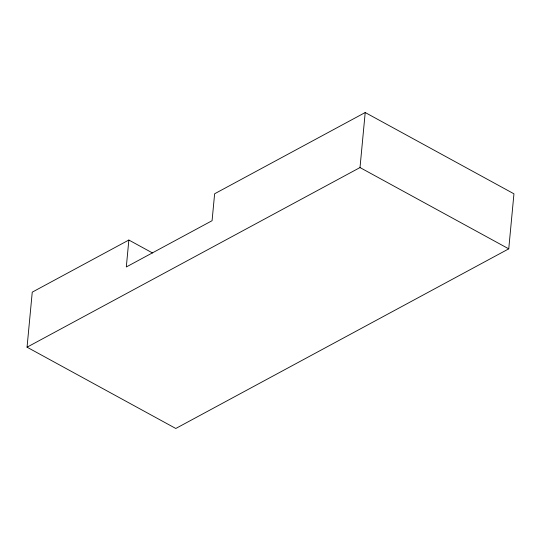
<?xml version="1.0" encoding="UTF-8"?>
<svg xmlns="http://www.w3.org/2000/svg" width="541" height="541" viewBox="0 0 541 541"><rect width="100%" height="100%" fill="white"/><g stroke="black" fill="none" stroke-linecap="round" stroke-linejoin="round"><path stroke-width="0.81" d="M128.853 240.035L126.31 266.963L212.079 220.694L214.628 193.766L365.209 112.528L513.95 193.813L508.75 248.846L175.791 428.472L27.05 347.187L32.25 292.154L128.853 240.035L152.535 252.978M27.05 347.187L360.008 167.561L365.209 112.528M360.008 167.561L508.75 248.846"/></g></svg>
